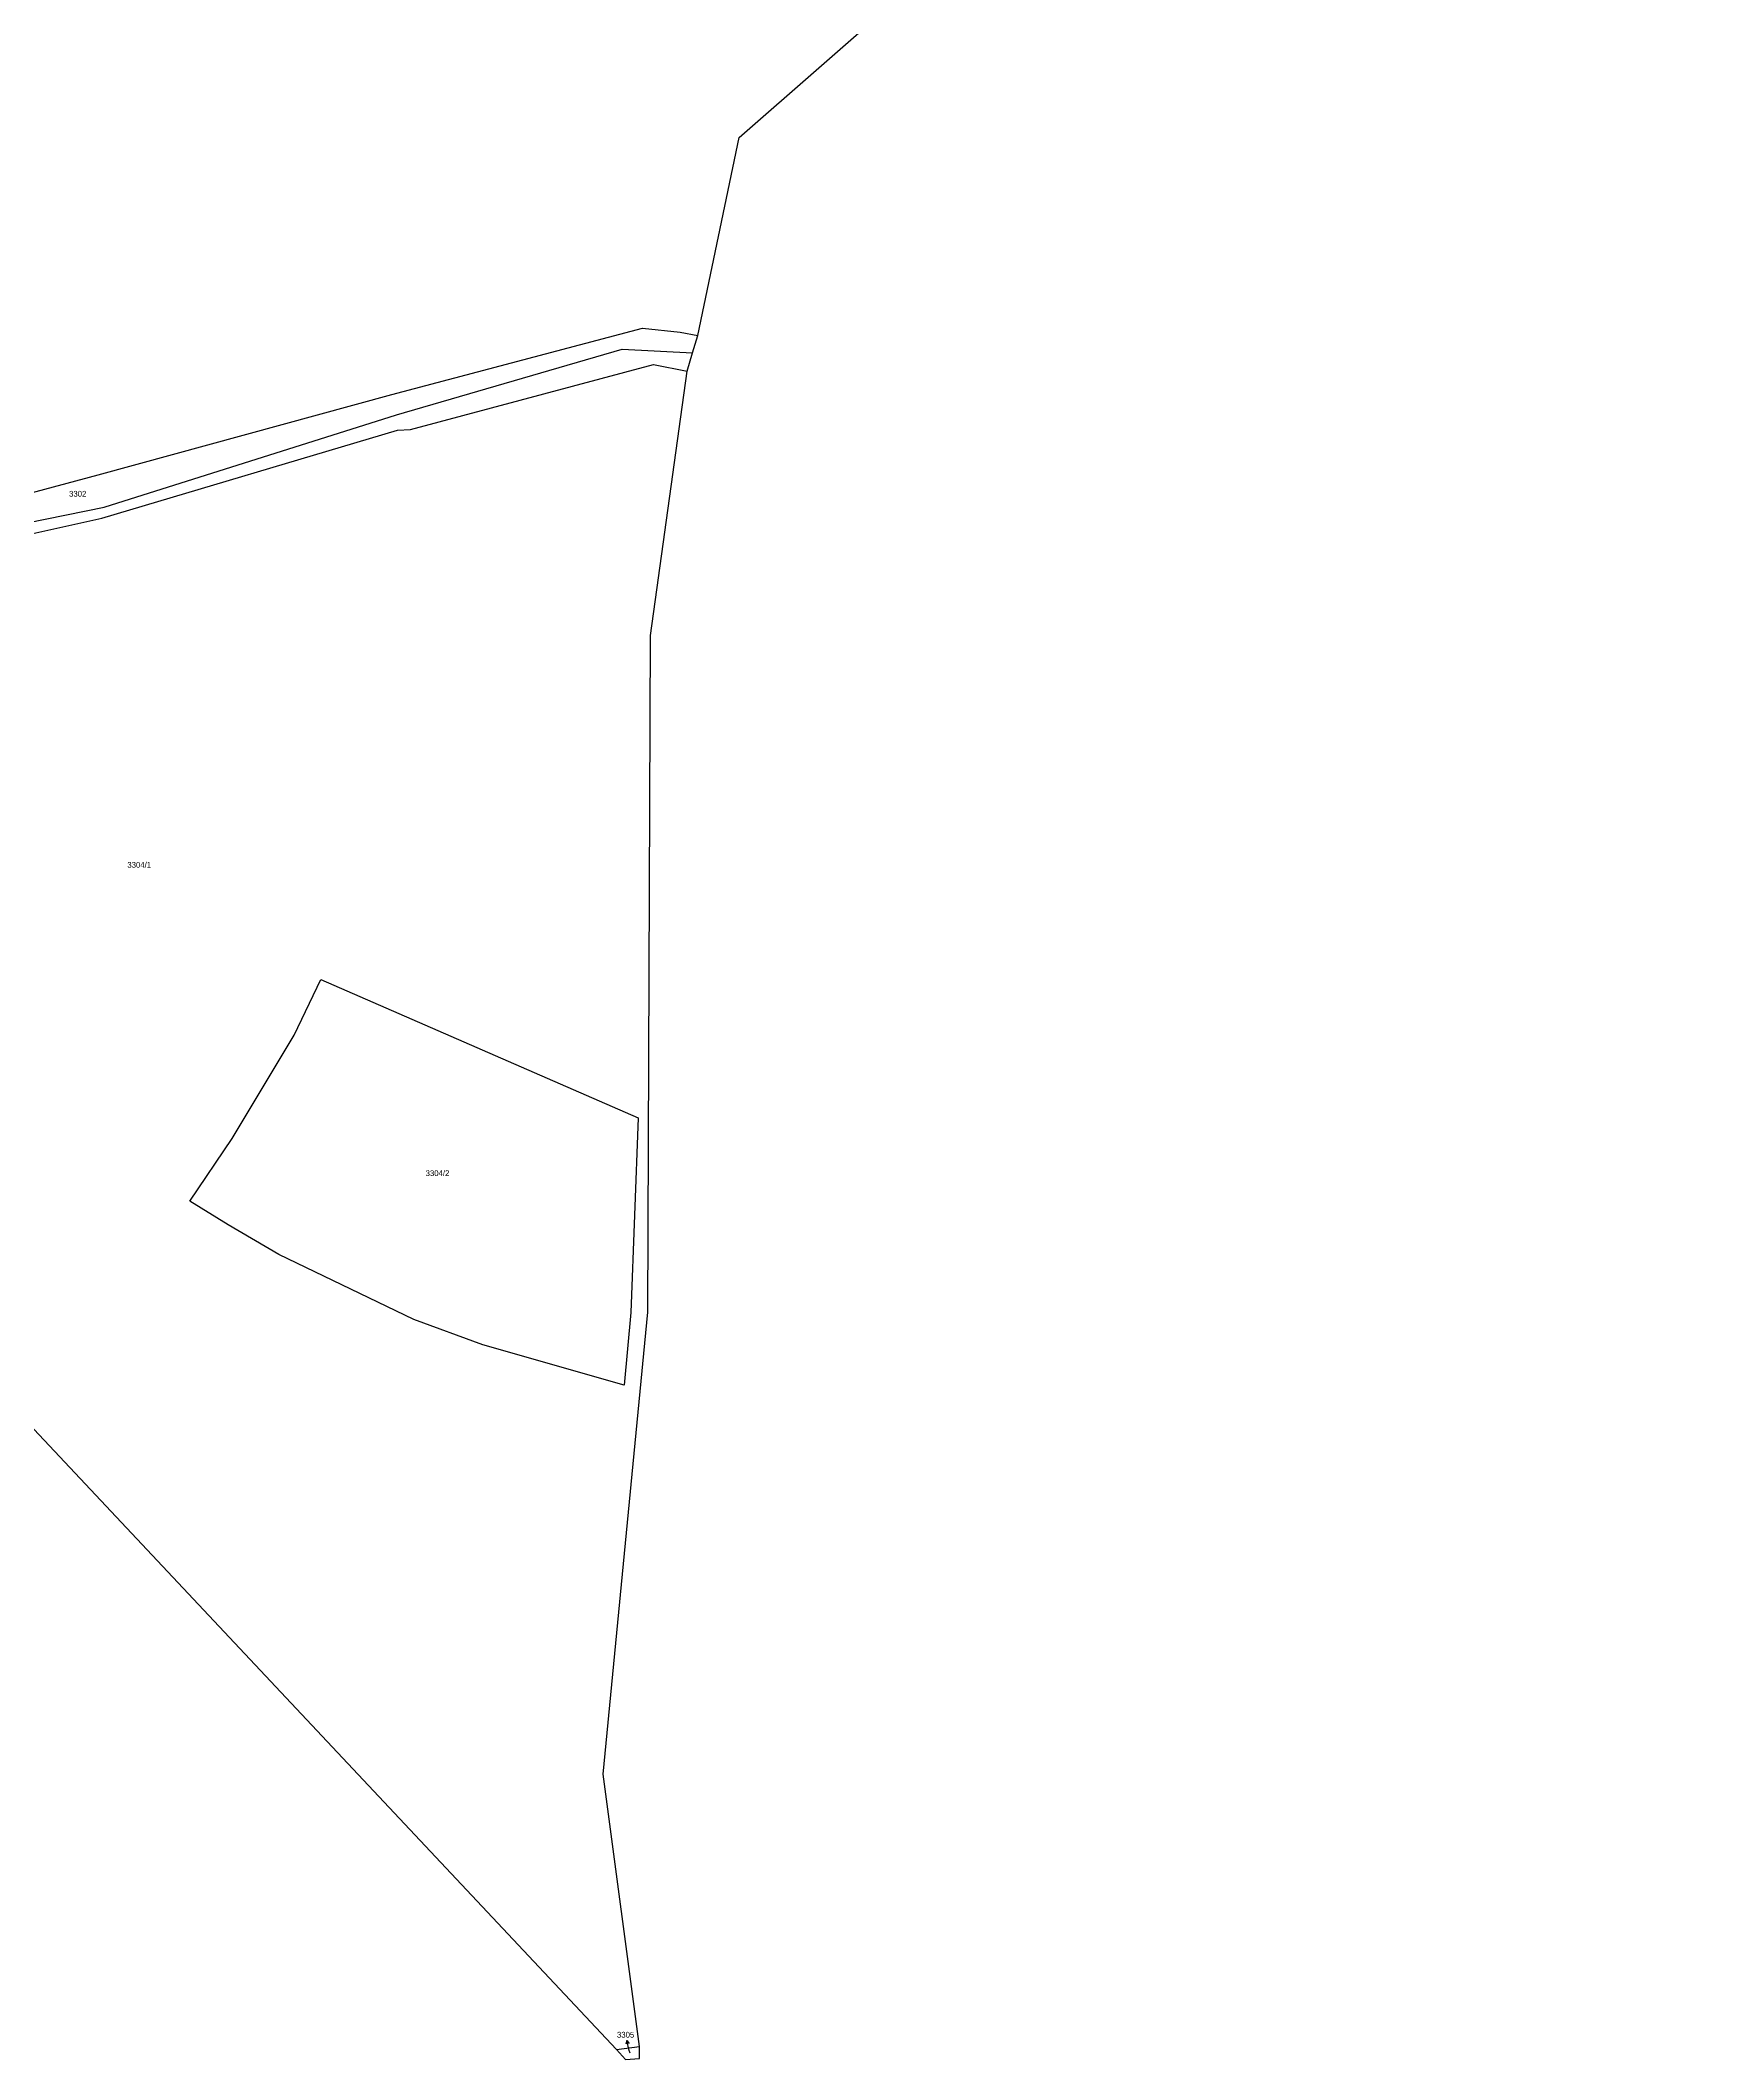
# Model space of a CAD drawing. Extents: x -784124 to -780570, y -980818 to -976926.
# Drawn here: x -781404 to -780918, y -980687 to -980096 of the extents above; entities that cross this region are included whole.
import ezdxf
from ezdxf.enums import TextEntityAlignment as Align

# ---------------------------------------------------------------- set-up
doc = ezdxf.new("R2010")
doc.units = 0
doc.header["$LTSCALE"] = 3.138375
doc.header["$MEASUREMENT"] = 0
doc.linetypes.add('0_205_2', pattern=[0])
for name, color, linetype in [('1029', 1, 'CONTINUOUS'), ('18', 1, 'CONTINUOUS'), ('20500', 1, 'CONTINUOUS'), ('20502', 1, 'CONTINUOUS'), ('21900', 1, 'CONTINUOUS')]:
    doc.layers.add(name, color=color, linetype=linetype)

# ---------------------------------------------------------------- blocks, each defined once
blk = doc.blocks.new('1029$1')
at = {"layer": '1029', "color": 6, "linetype": 'Continuous'}
for p, q in [((0, 3), (-0.5, 2)), ((0, 0), (0, 3)), ((0, 3), (0.5, 2))]:
    blk.add_line(p, q, dxfattribs=at)

msp = doc.modelspace()

# ---------------------------------------------------------------- linework, layer by layer
at = {"layer": '1029', "color": 255, "linetype": 'Continuous'}
msp.add_line((-781231.32, -980685.62), (-781231.53, -980684.8), dxfattribs=at)
at = {"layer": '20500', "color": 3, "linetype": 'Continuous'}
for p, q in [((-781213, -980187.63), (-781211.5, -980182.62)), ((-781214.61, -980193.02), (-781213, -980187.63)), ((-781228.53, -980687.21), (-781228.59, -980683.67))]:
    msp.add_line(p, q, dxfattribs=at)
msp.add_lwpolyline([(-781235.28, -980684.54), (-781232.63, -980687.49), (-781228.53, -980687.21)], dxfattribs=at)
at = {"layer": '20502', "color": 3, "linetype": '0_205_2'}
for p, q in [((-781571.99, -980326.21), (-781316.99, -980597.59)), ((-781316.99, -980597.59), (-781235.28, -980684.54))]:
    msp.add_line(p, q, dxfattribs=at)
for points in [[(-781211.5, -980182.62), (-781199.42, -980124.62), (-781151.91, -980082.98), (-781057.92, -979975.05), (-780917.87, -980067.66)], [(-781228.59, -980683.67), (-781239.23, -980603.92), (-781226.16, -980468.61), (-781225.38, -980270.43), (-781214.61, -980193.02)]]:
    msp.add_lwpolyline(points, dxfattribs=at)
at = {"layer": '21900', "color": 3, "linetype": 'Continuous'}
msp.add_line((-781235.28, -980684.54), (-781228.59, -980683.67), dxfattribs=at)
for points in [[(-781578.2, -980319.22), (-781527.34, -980264.28), (-781517.54, -980258.02), (-781458.67, -980242.6), (-781387.08, -980223.34), (-781301.03, -980199.88), (-781227.67, -980180.46), (-781216.6, -980181.64), (-781211.5, -980182.62)], [(-781574.37, -980323.17), (-781520.27, -980264.08), (-781458.75, -980247.8), (-781385.34, -980232.83), (-781299.67, -980205.85), (-781233.58, -980186.62), (-781213, -980187.63)], [(-781571.99, -980326.21), (-781539.95, -980291.45), (-781535.9, -980287.96), (-781517.32, -980267.88), (-781458.11, -980252.06), (-781385.94, -980236.11), (-781299.45, -980210.32), (-781295.64, -980210.07), (-781224.43, -980191.06), (-781214.61, -980193.02)], [(-781347.86, -980417.73), (-781329.66, -980387.43), (-781321.9, -980371.14), (-781228.9, -980411.7), (-781231.12, -980468.65), (-781233.02, -980489.97), (-781274.4, -980478.13), (-781294.67, -980470.75), (-781334.19, -980451.7), (-781348.99, -980443), (-781360.21, -980436.11), (-781347.86, -980417.73)]]:
    msp.add_lwpolyline(points, dxfattribs=at)

# ---------------------------------------------------------------- block references
at = {"layer": '1029', "color": 0, "linetype": 'ByBlock', "rotation": 15}
msp.add_blockref('1029$1', (-781231.53, -980684.8), dxfattribs=at)

# ---------------------------------------------------------------- texts
at = {"layer": '18', "color": 255, "linetype": 'Continuous'}
for s, p in [('3302', (-781395.57, -980230.29)), ('3304/1', (-781378.5, -980338.96)), ('3304/2', (-781291.18, -980429.25))]:
    msp.add_text(s, height=1.7, dxfattribs=at).set_placement(p, align=Align.BOTTOM_LEFT)
msp.add_text('3305', height=1.7, dxfattribs=at).set_placement((-781230.09, -980681.57), align=Align.BOTTOM_RIGHT)

doc.saveas('drawing.dxf')
